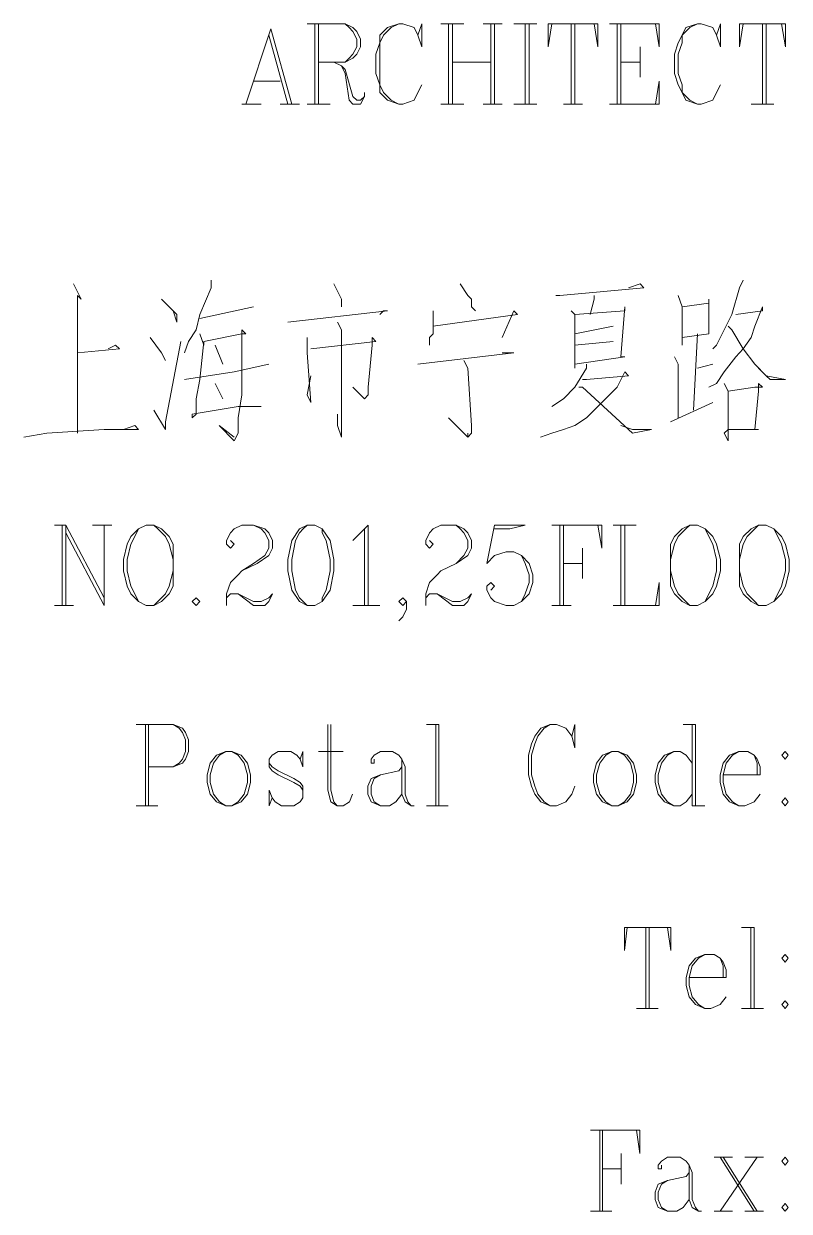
# Model space of a CAD drawing. Extents: x 1332633 to 1595679, y 264824 to 640777.
# Drawn here: x 1398141 to 1399085, y 620035 to 621498 of the extents above; entities that cross this region are included whole.
import ezdxf
from ezdxf.enums import TextEntityAlignment as Align

# ---------------------------------------------------------------- set-up
doc = ezdxf.new("R2010")
doc.units = 0
doc.header["$LTSCALE"] = 1000
doc.header["$MEASUREMENT"] = 0
doc.layers.get('0').update_dxf_attribs({"linetype": 'CONTINUOUS'})
doc.layers.add('_公共_图框', color=4, linetype='CONTINUOUS', lineweight=5)
doc.styles.add('图框文字', font='SIMKAI.TTF')

# ---------------------------------------------------------------- blocks, each defined once
blk = doc.blocks.new('vvxv')
at = {"color": 4, "lineweight": 0}
for points in [[(-3342.9, 10421.5), (-3295.8, 10421.5), (-3286.3, 10416.8), (-3281.6, 10412.1), (-3276.9, 10402.6), (-3276.9, 10393.2), (-3281.6, 10383.8), (-3286.3, 10379), (-3295.8, 10374.3), (-3328.8, 10374.3)], [(-3333.5, 10322.4), (-3333.5, 10421.5)], [(-3328.8, 10421.5), (-3328.8, 10322.4)], [(-3295.8, 10421.5), (-3291.1, 10416.8), (-3286.3, 10412.1), (-3281.6, 10402.6), (-3281.6, 10393.2), (-3286.3, 10383.8), (-3291.1, 10379), (-3295.8, 10374.3)], [(-3206.2, 10407.3), (-3201.4, 10393.2), (-3201.4, 10421.5), (-3206.2, 10407.3), (-3210.9, 10416.8), (-3225, 10421.5), (-3229.7, 10421.5), (-3243.9, 10416.8), (-3253.3, 10407.3), (-3253.3, 10397.9), (-3258, 10383.8), (-3258, 10360.2), (-3253.3, 10346), (-3253.3, 10336.6), (-3243.9, 10327.2), (-3229.7, 10322.4), (-3225, 10322.4), (-3210.9, 10327.2), (-3206.2, 10336.6), (-3201.4, 10346)], [(-3229.7, 10421.5), (-3239.2, 10416.8), (-3248.6, 10407.3), (-3253.3, 10397.9), (-3253.3, 10383.8), (-3253.3, 10360.2), (-3253.3, 10346), (-3248.6, 10336.6), (-3239.2, 10327.2), (-3229.7, 10322.4)], [(-3177.9, 10421.5), (-3149.6, 10421.5)], [(-3168.4, 10322.4), (-3168.4, 10421.5)], [(-3163.7, 10421.5), (-3163.7, 10322.4)], [(-3126, 10421.5), (-3102.4, 10421.5)], [(-3116.5, 10322.4), (-3116.5, 10421.5)], [(-3111.8, 10421.5), (-3111.8, 10322.4)], [(-3088.2, 10421.5), (-3059.9, 10421.5)], [(-3074.1, 10322.4), (-3074.1, 10421.5)], [(-3069.4, 10421.5), (-3069.4, 10322.4)], [(-3041.1, 10421.5), (-3045.8, 10393.2), (-3045.8, 10421.5), (-2984.5, 10421.5), (-2984.5, 10393.2), (-2989.2, 10421.5)], [(-3017.5, 10322.4), (-3017.5, 10421.5)], [(-3012.8, 10421.5), (-3012.8, 10322.4)], [(-2970.3, 10421.5), (-2909, 10421.5), (-2909, 10393.2), (-2913.7, 10421.5)], [(-2960.9, 10322.4), (-2960.9, 10421.5)], [(-2956.2, 10421.5), (-2956.2, 10322.4)], [(-2838.3, 10407.3), (-2833.6, 10393.2), (-2833.6, 10421.5), (-2838.3, 10407.3), (-2843, 10416.8), (-2857.1, 10421.5), (-2861.9, 10421.5), (-2876, 10416.8), (-2880.7, 10407.3), (-2885.4, 10397.9), (-2890.2, 10383.8), (-2890.2, 10360.2), (-2885.4, 10346), (-2880.7, 10336.6), (-2876, 10327.2), (-2861.9, 10322.4), (-2857.1, 10322.4), (-2843, 10327.2), (-2838.3, 10336.6), (-2833.6, 10346)], [(-2861.9, 10421.5), (-2871.3, 10416.8), (-2880.7, 10407.3), (-2880.7, 10397.9), (-2885.4, 10383.8), (-2885.4, 10360.2), (-2880.7, 10346), (-2880.7, 10336.6), (-2871.3, 10327.2), (-2861.9, 10322.4)], [(-2805.3, 10421.5), (-2810, 10393.2), (-2810, 10421.5), (-2753.4, 10421.5), (-2753.4, 10393.2), (-2758.1, 10421.5)], [(-2781.7, 10322.4), (-2781.7, 10421.5)], [(-2777, 10421.5), (-2777, 10322.4)], [(-3418.4, 10322.4), (-3387.5, 10415.3), (-3361.7, 10322.4)], [(-3390.1, 10407.3), (-3366.5, 10322.4)], [(-2932.6, 10393.2), (-2932.6, 10355.5)], [(-3309.9, 10374.3), (-3300.5, 10369.6), (-3295.8, 10364.9), (-3286.3, 10331.9), (-3281.6, 10327.2), (-3276.9, 10327.2), (-3272.2, 10331.9)], [(-3300.5, 10369.6), (-3295.8, 10360.2), (-3291.1, 10327.2), (-3286.3, 10322.4), (-3276.9, 10322.4), (-3272.2, 10331.9), (-3272.2, 10336.6)], [(-3163.7, 10374.3), (-3116.5, 10374.3)], [(-2956.2, 10374.3), (-2932.6, 10374.3)], [(-3409, 10350.7), (-3376, 10350.7)], [(-2970.3, 10322.4), (-2909, 10322.4), (-2909, 10350.7), (-2913.7, 10322.4)], [(-3423.1, 10322.4), (-3399.5, 10322.4)], [(-3376, 10322.4), (-3352.4, 10322.4)], [(-3342.9, 10322.4), (-3314.6, 10322.4)], [(-3177.9, 10322.4), (-3149.6, 10322.4)], [(-3126, 10322.4), (-3102.4, 10322.4)], [(-3088.2, 10322.4), (-3059.9, 10322.4)], [(-3026.9, 10322.4), (-3003.4, 10322.4)], [(-2795.8, 10322.4), (-2767.5, 10322.4)], [(-3630.7, 10100.8), (-3621.2, 10081.9), (-3625.9, 10086.6), (-3625.9, 10053.6), (-3625.9, 9964), (-3625.9, 9916.8)], [(-3460.9, 10105.5), (-3460.9, 10096), (-3475, 10063), (-3479.7, 10044.2), (-3489.2, 10030), (-3493.9, 10015.9)], [(-3309.9, 10100.8), (-3300.5, 10081.9), (-3300.5, 10072.5)], [(-3154.3, 10100.8), (-3144.8, 10086.6), (-3140.1, 10081.9), (-3140.1, 10072.5), (-3135.4, 10067.7)], [(-3036.4, 10086.6), (-3031.6, 10086.6), (-2927.9, 10096), (-2932.6, 10100.8), (-2946.8, 10096)], [(-2805.3, 10105.5), (-2810, 10096), (-2819.4, 10063), (-2828.8, 10044.2), (-2838.3, 10025.3), (-2843, 10020.6)], [(-2989.2, 10086.6), (-2989.2, 10081.9), (-2993.9, 10063)], [(-2885.4, 10086.6), (-2880.7, 10072.5), (-2880.7, 10058.3), (-2880.7, 10039.4), (-2880.7, 10025.3), (-2880.7, 10034.7), (-2847.7, 10039.4), (-2847.7, 10081.9), (-2847.7, 10077.2), (-2880.7, 10072.5)], [(-3522.2, 10081.9), (-3503.3, 10063), (-3503.3, 10053.6), (-3508, 10067.7)], [(-3475, 10058.3), (-3409, 10072.5)], [(-3017.5, 10067.7), (-3012.8, 10063), (-3012.8, 10034.7), (-3012.8, 10020.6), (-3012.8, 9997), (-3012.8, 10001.7), (-2951.5, 10011.1), (-2956.2, 10011.1), (-2951.5, 10072.5), (-2951.5, 10067.7), (-3012.8, 10063)], [(-2814.7, 10063), (-2781.7, 10067.7), (-2781.7, 10072.5), (-2791.1, 10048.9), (-2795.8, 10034.7), (-2805.3, 10020.6), (-2814.7, 10011.1), (-2828.8, 9992.3), (-2838.3, 9978.1), (-2847.7, 9973.4)], [(-3366.5, 10053.6), (-3243.9, 10067.7), (-3248.6, 10067.7), (-3253.3, 10063)], [(-3187.3, 10067.7), (-3187.3, 10058.3), (-3187.3, 10048.9), (-3187.3, 10039.4), (-3192, 10034.7), (-3192, 10025.3)], [(-3187.3, 10048.9), (-3083.5, 10063), (-3088.2, 10067.7), (-3102.4, 10034.7)], [(-3470.3, 10030), (-3423.1, 10039.4), (-3418.4, 10039.4), (-3423.1, 10044.2), (-3423.1, 10034.7), (-3423.1, 9987.6), (-3423.1, 9964), (-3427.8, 9935.7), (-3427.8, 9916.8), (-3432.6, 9907.4), (-3451.4, 9926.2), (-3432.6, 9912.1)], [(-3305.2, 10053.6), (-3300.5, 10044.2), (-3300.5, 9912.1), (-3305.2, 9926.2), (-3305.2, 9940.4)], [(-3012.8, 10039.4), (-2965.6, 10048.9)], [(-2824.1, 10048.9), (-2819.4, 10044.2), (-2805.3, 10020.6), (-2791.1, 10001.7), (-2777, 9987.6), (-2772.2, 9982.8), (-2753.4, 9982.8), (-2777, 9987.6), (-2786.4, 9997)], [(-3536.3, 10034.7), (-3522.2, 10015.9), (-3517.5, 10006.4)], [(-3531.6, 9945.1), (-3517.5, 9921.5), (-3517.5, 9931), (-3498.6, 10030)], [(-3475, 10039.4), (-3470.3, 10025.3), (-3470.3, 10030), (-3475, 9982.8), (-3479.7, 9959.3), (-3479.7, 9940.4), (-3484.4, 9935.7), (-3484.4, 9940.4), (-3427.8, 9949.8), (-3399.5, 9949.8)], [(-3342.9, 10034.7), (-3342.9, 10015.9), (-3338.2, 9954.5), (-3342.9, 9964), (-3338.2, 9987.6)], [(-3338.2, 10020.6), (-3258, 10030), (-3262.8, 10034.7), (-3262.8, 10025.3), (-3267.5, 9973.4), (-3267.5, 9964), (-3272.2, 9959.3), (-3286.3, 9973.4), (-3272.2, 9959.3)], [(-2965.6, 10030), (-3012.8, 10025.3)], [(-2861.9, 10039.4), (-2866.6, 9945.1)], [(-3625.9, 10015.9), (-3574.1, 10020.6), (-3578.8, 10025.3), (-3588.2, 10020.6)], [(-3456.1, 10025.3), (-3446.7, 10001.7)], [(-3206.2, 10001.7), (-3088.2, 10015.9), (-3093, 10015.9), (-3102.4, 10015.9)], [(-2890.2, 10011.1), (-2885.4, 10001.7), (-2885.4, 9935.7)], [(-3493.9, 9982.8), (-3432.6, 9992.3), (-3390.1, 10001.7)], [(-3149.6, 10006.4), (-3144.8, 9997), (-3140.1, 9926.2), (-3140.1, 9916.8), (-3144.8, 9912.1), (-3168.4, 9935.7), (-3144.8, 9912.1), (-3144.8, 9916.8)], [(-2998.6, 10001.7), (-2998.6, 9997), (-3012.8, 9973.4), (-3026.9, 9959.3), (-3041.1, 9949.8)], [(-2861.9, 9997), (-2843, 10001.7)], [(-3003.4, 9982.8), (-2998.6, 9982.8), (-2946.8, 9987.6), (-2951.5, 9992.3), (-2960.9, 9973.4), (-2975.1, 9959.3), (-2984.5, 9949.8), (-2998.6, 9935.7), (-3012.8, 9926.2), (-3026.9, 9921.5), (-3041.1, 9916.8), (-3055.2, 9912.1)], [(-3456.1, 9978.1), (-3446.7, 9959.3)], [(-3008.1, 9973.4), (-3003.4, 9973.4), (-2942, 9916.8), (-2918.5, 9921.5), (-2942, 9921.5), (-2956.2, 9926.2)], [(-2828.8, 9978.1), (-2824.1, 9968.7), (-2824.1, 9907.4), (-2828.8, 9916.8), (-2824.1, 9921.5), (-2786.4, 9921.5), (-2791.1, 9921.5), (-2786.4, 9968.7), (-2786.4, 9978.1), (-2781.7, 9973.4), (-2791.1, 9973.4), (-2824.1, 9968.7)], [(-2894.9, 9931), (-2843, 9954.5)], [(-3692, 9912.1), (-3663.7, 9916.8), (-3592.9, 9921.5), (-3550.5, 9921.5), (-3555.2, 9926.2), (-3569.3, 9921.5)], [(-3654.2, 9803.6), (-3640.1, 9803.6)], [(-3644.8, 9704.6), (-3644.8, 9803.6)], [(-3640.1, 9794.2), (-3592.9, 9704.6), (-3592.9, 9803.6)], [(-3640.1, 9704.6), (-3640.1, 9803.6), (-3592.9, 9714)], [(-3607.1, 9803.6), (-3583.5, 9803.6)], [(-3541, 9803.6), (-3550.5, 9798.9), (-3559.9, 9789.5), (-3564.6, 9780), (-3569.3, 9761.2), (-3569.3, 9747), (-3564.6, 9728.1), (-3559.9, 9718.7), (-3550.5, 9709.3), (-3541, 9704.6), (-3531.6, 9704.6), (-3522.2, 9709.3), (-3512.7, 9718.7), (-3508, 9728.1), (-3508, 9747), (-3508, 9761.2), (-3508, 9780), (-3512.7, 9789.5), (-3522.2, 9798.9), (-3531.6, 9803.6), (-3541, 9803.6), (-3550.5, 9798.9), (-3555.2, 9789.5), (-3559.9, 9780), (-3564.6, 9761.2), (-3564.6, 9747), (-3559.9, 9728.1), (-3555.2, 9718.7), (-3550.5, 9709.3), (-3541, 9704.6)], [(-3531.6, 9704.6), (-3526.9, 9709.3), (-3517.5, 9718.7), (-3512.7, 9728.1), (-3508, 9747), (-3508, 9761.2), (-3512.7, 9780), (-3517.5, 9789.5), (-3526.9, 9798.9), (-3531.6, 9803.6)], [(-3437.3, 9784.7), (-3432.6, 9780), (-3437.3, 9775.3), (-3442, 9780), (-3442, 9784.7), (-3437.3, 9794.2), (-3432.6, 9798.9), (-3423.1, 9803.6), (-3409, 9803.6), (-3394.8, 9798.9), (-3390.1, 9794.2), (-3385.4, 9784.7), (-3385.4, 9775.3), (-3390.1, 9765.9), (-3404.3, 9756.4), (-3423.1, 9747), (-3427.8, 9742.3), (-3437.3, 9732.9), (-3442, 9718.7), (-3442, 9704.6)], [(-3409, 9803.6), (-3399.5, 9798.9), (-3394.8, 9794.2), (-3390.1, 9784.7), (-3390.1, 9775.3), (-3394.8, 9765.9), (-3409, 9756.4), (-3423.1, 9747)], [(-3342.9, 9803.6), (-3352.4, 9798.9), (-3361.8, 9784.7), (-3366.5, 9761.2), (-3366.5, 9747), (-3361.8, 9723.4), (-3352.4, 9709.3), (-3342.9, 9704.6), (-3333.5, 9704.6), (-3324.1, 9709.3), (-3314.6, 9723.4), (-3309.9, 9747), (-3309.9, 9761.2), (-3314.6, 9784.7), (-3324.1, 9798.9), (-3333.5, 9803.6), (-3342.9, 9803.6), (-3347.7, 9798.9), (-3352.4, 9794.2), (-3357.1, 9784.7), (-3361.8, 9761.2), (-3361.8, 9747), (-3357.1, 9723.4), (-3352.4, 9714), (-3347.7, 9709.3), (-3342.9, 9704.6)], [(-3333.5, 9704.6), (-3324.1, 9709.3), (-3324.1, 9714), (-3319.4, 9723.4), (-3314.6, 9747), (-3314.6, 9761.2), (-3319.4, 9784.7), (-3324.1, 9794.2), (-3324.1, 9798.9)], [(-3286.3, 9784.7), (-3281.6, 9789.5), (-3267.5, 9803.6), (-3267.5, 9704.6)], [(-3272.2, 9798.9), (-3272.2, 9704.6)], [(-3192, 9784.7), (-3187.3, 9780), (-3192, 9775.3), (-3196.7, 9780), (-3196.7, 9784.7), (-3192, 9794.2), (-3187.3, 9798.9), (-3177.9, 9803.6), (-3159, 9803.6), (-3149.6, 9798.9), (-3144.8, 9794.2), (-3140.1, 9784.7), (-3140.1, 9775.3), (-3144.8, 9765.9), (-3159, 9756.4), (-3177.9, 9747), (-3182.6, 9742.3), (-3192, 9732.9), (-3196.7, 9718.7), (-3196.7, 9704.6)], [(-3159, 9803.6), (-3154.3, 9798.9), (-3149.6, 9794.2), (-3144.8, 9784.7), (-3144.8, 9775.3), (-3149.6, 9765.9), (-3159, 9756.4), (-3177.9, 9747)], [(-3111.8, 9803.6), (-3121.3, 9756.4), (-3111.8, 9765.9), (-3097.7, 9770.6), (-3088.2, 9770.6), (-3078.8, 9765.9), (-3069.4, 9756.4), (-3064.7, 9742.3), (-3064.7, 9732.9), (-3069.4, 9718.7), (-3078.8, 9709.3), (-3088.2, 9704.6), (-3097.7, 9704.6), (-3111.8, 9709.3), (-3116.5, 9714), (-3121.3, 9723.4), (-3121.3, 9728.1), (-3116.5, 9732.9), (-3111.8, 9728.1), (-3116.5, 9723.4)], [(-3111.8, 9798.9), (-3093, 9798.9), (-3074.1, 9803.6)], [(-3111.8, 9803.6), (-3074.1, 9803.6)], [(-3041.1, 9803.6), (-2979.8, 9803.6), (-2979.8, 9775.3), (-2984.5, 9803.6)], [(-3031.6, 9704.6), (-3031.6, 9803.6)], [(-3026.9, 9803.6), (-3026.9, 9704.6)], [(-2965.6, 9803.6), (-2937.3, 9803.6)], [(-2956.2, 9704.6), (-2956.2, 9803.6)], [(-2951.5, 9803.6), (-2951.5, 9704.6)], [(-2871.3, 9803.6), (-2880.7, 9798.9), (-2890.2, 9789.5), (-2894.9, 9780), (-2894.9, 9761.2), (-2894.9, 9747), (-2894.9, 9728.1), (-2890.2, 9718.7), (-2880.7, 9709.3), (-2871.3, 9704.6), (-2861.9, 9704.6), (-2852.4, 9709.3), (-2843, 9718.7), (-2838.3, 9728.1), (-2833.6, 9747), (-2833.6, 9761.2), (-2838.3, 9780), (-2843, 9789.5), (-2852.4, 9798.9), (-2861.9, 9803.6), (-2871.3, 9803.6), (-2876, 9798.9), (-2885.4, 9789.5), (-2890.2, 9780), (-2894.9, 9761.2), (-2894.9, 9747), (-2890.2, 9728.1), (-2885.4, 9718.7), (-2876, 9709.3), (-2871.3, 9704.6)], [(-2861.9, 9704.6), (-2852.4, 9709.3), (-2847.7, 9718.7), (-2843, 9728.1), (-2838.3, 9747), (-2838.3, 9761.2), (-2843, 9780), (-2847.7, 9789.5), (-2852.4, 9798.9), (-2861.9, 9803.6)], [(-2786.4, 9803.6), (-2795.8, 9798.9), (-2805.3, 9789.5), (-2810, 9780), (-2810, 9761.2), (-2810, 9747), (-2810, 9728.1), (-2805.3, 9718.7), (-2795.8, 9709.3), (-2786.4, 9704.6), (-2777, 9704.6), (-2767.5, 9709.3), (-2758.1, 9718.7), (-2753.4, 9728.1), (-2748.7, 9747), (-2748.7, 9761.2), (-2753.4, 9780), (-2758.1, 9789.5), (-2767.5, 9798.9), (-2777, 9803.6), (-2786.4, 9803.6), (-2791.1, 9798.9), (-2800.5, 9789.5), (-2805.3, 9780), (-2810, 9761.2), (-2810, 9747), (-2805.3, 9728.1), (-2800.5, 9718.7), (-2791.1, 9709.3), (-2786.4, 9704.6)], [(-2777, 9704.6), (-2767.5, 9709.3), (-2762.8, 9718.7), (-2758.1, 9728.1), (-2753.4, 9747), (-2753.4, 9761.2), (-2758.1, 9780), (-2762.8, 9789.5), (-2767.5, 9798.9), (-2777, 9803.6)], [(-3088.2, 9770.6), (-3078.8, 9765.9), (-3074.1, 9756.4), (-3069.4, 9742.3), (-3069.4, 9732.9), (-3074.1, 9718.7), (-3078.8, 9709.3), (-3088.2, 9704.6)], [(-3003.4, 9775.3), (-3003.4, 9737.6)], [(-3026.9, 9756.4), (-3003.4, 9756.4)], [(-2965.6, 9704.6), (-2909, 9704.6), (-2909, 9732.9), (-2913.7, 9704.6)], [(-3442, 9714), (-3437.3, 9718.7), (-3427.8, 9718.7), (-3409, 9709.3), (-3399.5, 9709.3), (-3390.1, 9714), (-3385.4, 9718.7)], [(-3427.8, 9718.7), (-3409, 9704.6), (-3394.8, 9704.6), (-3390.1, 9709.3), (-3385.4, 9718.7)], [(-3196.7, 9714), (-3192, 9718.7), (-3182.6, 9718.7), (-3163.7, 9709.3), (-3154.3, 9709.3), (-3144.8, 9714), (-3140.1, 9718.7)], [(-3182.6, 9718.7), (-3163.7, 9704.6), (-3149.6, 9704.6), (-3144.8, 9709.3), (-3140.1, 9718.7)], [(-3654.2, 9704.6), (-3630.7, 9704.6)], [(-3475, 9709.3), (-3479.7, 9704.6), (-3484.4, 9709.3), (-3479.7, 9714), (-3475, 9709.3), (-3475, 9709.3)], [(-3286.3, 9704.6), (-3253.3, 9704.6)], [(-3220.3, 9709.3), (-3225, 9704.6), (-3229.7, 9709.3), (-3225, 9714), (-3220.3, 9709.3), (-3220.3, 9699.8), (-3225, 9690.4), (-3229.7, 9685.7)], [(-3041.1, 9704.6), (-3017.5, 9704.6)]]:
    blk.add_lwpolyline(points, dxfattribs=at)
at = {"layer": '_公共_图框'}
for p, q in [((-3553.6, 9557.8), (-3507.8, 9557.8)), ((-3542.1, 9557.8), (-3542.1, 9457.7)), ((-3538.2, 9557.8), (-3538.2, 9457.7)), ((-3507.8, 9557.8), (-3496.4, 9553.1)), ((-3507.8, 9557.8), (-3500.3, 9553.1)), ((-3317.3, 9557.8), (-3317.3, 9476.9)), ((-3313.7, 9557.8), (-3313.7, 9476.9)), ((-3180.4, 9557.8), (-3195.7, 9557.8)), ((-3184.2, 9557.8), (-3184.2, 9457.7)), ((-3180.4, 9457.7), (-3180.4, 9557.8)), ((-3043.4, 9557.8), (-3054.8, 9553.1)), ((-3043.4, 9557.8), (-3050.9, 9553.1)), ((-3035.6, 9557.8), (-3043.4, 9557.8)), ((-3024.2, 9553.1), (-3035.6, 9557.8)), ((-3013, 9557.8), (-3016.6, 9543.5)), ((-3013, 9529.2), (-3013, 9557.8)), ((-2879.6, 9557.8), (-2864.3, 9557.8)), ((-2868.2, 9557.8), (-2868.2, 9457.7)), ((-2864.3, 9557.8), (-2864.3, 9457.7)), ((-3500.3, 9553.1), (-3496.4, 9548.1)), ((-3496.4, 9553.1), (-3492.5, 9548.1)), ((-3496.4, 9548.1), (-3492.5, 9538.8)), ((-3492.5, 9548.1), (-3488.9, 9538.8)), ((-3062.4, 9543.5), (-3066.3, 9533.8)), ((-3054.8, 9553.1), (-3062.4, 9543.5)), ((-3058.5, 9543.5), (-3062.4, 9533.8)), ((-3050.9, 9553.1), (-3058.5, 9543.5)), ((-3016.6, 9543.5), (-3024.2, 9553.1)), ((-3016.6, 9543.5), (-3013, 9529.2)), ((-3492.5, 9538.8), (-3492.5, 9524.5)), ((-3488.9, 9538.8), (-3488.9, 9524.5)), ((-3066.3, 9533.8), (-3069.9, 9519.8)), ((-3062.4, 9533.8), (-3066.3, 9519.8)), ((-3496.4, 9514.9), (-3500.3, 9510.2)), ((-3492.5, 9524.5), (-3496.4, 9514.9)), ((-3492.5, 9514.9), (-3496.4, 9510.2)), ((-3488.9, 9524.5), (-3492.5, 9514.9)), ((-3454.5, 9519.8), (-3462.1, 9510.2)), ((-3450.6, 9519.8), (-3458.2, 9510.2)), ((-3443.1, 9524.5), (-3454.5, 9519.8)), ((-3443.1, 9524.5), (-3450.6, 9519.8)), ((-3435.6, 9524.5), (-3443.1, 9524.5)), ((-3424.1, 9519.8), (-3435.6, 9524.5)), ((-3427.8, 9519.8), (-3435.6, 9524.5)), ((-3420.2, 9510.2), (-3427.8, 9519.8)), ((-3416.3, 9510.2), (-3424.1, 9519.8)), ((-3385.9, 9519.8), (-3389.8, 9514.9)), ((-3389.8, 9514.9), (-3389.8, 9505.5)), ((-3378.4, 9524.5), (-3385.9, 9519.8)), ((-3363.1, 9524.5), (-3378.4, 9524.5)), ((-3355.5, 9519.8), (-3363.1, 9524.5)), ((-3351.6, 9514.9), (-3355.5, 9519.8)), ((-3351.6, 9514.9), (-3348, 9524.5)), ((-3348, 9505.5), (-3351.6, 9514.9)), ((-3348, 9524.5), (-3348, 9505.5)), ((-3328.8, 9524.5), (-3298.3, 9524.5)), ((-3264, 9514.9), (-3260.4, 9519.8)), ((-3264, 9510.2), (-3264, 9514.9)), ((-3260.4, 9519.8), (-3252.6, 9524.5)), ((-3260.4, 9514.9), (-3260.4, 9510.2)), ((-3252.6, 9524.5), (-3237.5, 9524.5)), ((-3237.5, 9524.5), (-3230, 9519.8)), ((-3230, 9519.8), (-3226.1, 9514.9)), ((-3226.1, 9514.9), (-3222.2, 9505.5)), ((-3226.1, 9514.9), (-3226.1, 9472)), ((-3069.9, 9519.8), (-3069.9, 9495.9)), ((-3066.3, 9519.8), (-3066.3, 9495.9)), ((-2978.7, 9519.8), (-2986.2, 9510.2)), ((-2974.8, 9519.8), (-2982.3, 9510.2)), ((-2967.2, 9524.5), (-2978.7, 9519.8)), ((-2967.2, 9524.5), (-2974.8, 9519.8)), ((-2959.4, 9524.5), (-2967.2, 9524.5)), ((-2948.3, 9519.8), (-2959.4, 9524.5)), ((-2951.9, 9519.8), (-2959.4, 9524.5)), ((-2944.4, 9510.2), (-2951.9, 9519.8)), ((-2940.5, 9510.2), (-2948.3, 9519.8)), ((-2902.5, 9519.8), (-2910.1, 9510.2)), ((-2898.6, 9519.8), (-2906.2, 9510.2)), ((-2891.1, 9524.5), (-2902.5, 9519.8)), ((-2891.1, 9524.5), (-2898.6, 9519.8)), ((-2883.3, 9524.5), (-2891.1, 9524.5)), ((-2875.7, 9519.8), (-2883.3, 9524.5)), ((-2868.2, 9510.2), (-2875.7, 9519.8)), ((-2822.5, 9519.8), (-2830, 9510.2)), ((-2818.6, 9519.8), (-2826.4, 9510.2)), ((-2811, 9524.5), (-2822.5, 9519.8)), ((-2811, 9524.5), (-2818.6, 9519.8)), ((-2799.6, 9524.5), (-2811, 9524.5)), ((-2792.1, 9519.8), (-2799.6, 9524.5)), ((-2788.2, 9514.9), (-2792.1, 9519.8)), ((-2788.2, 9510.2), (-2792.1, 9519.8)), ((-2784.5, 9505.5), (-2788.2, 9514.9)), ((-2753.9, 9524.5), (-2757.8, 9519.8)), ((-2757.8, 9519.8), (-2753.9, 9514.9)), ((-2753.9, 9524.5), (-2753.9, 9524.5)), ((-2750.2, 9519.8), (-2753.9, 9524.5)), ((-2753.9, 9514.9), (-2750.2, 9519.8)), ((-3507.8, 9505.5), (-3538.2, 9505.5)), ((-3496.4, 9510.2), (-3507.8, 9505.5)), ((-3500.3, 9510.2), (-3507.8, 9505.5)), ((-3462.1, 9510.2), (-3466, 9495.9)), ((-3458.2, 9510.2), (-3462.1, 9495.9)), ((-3416.3, 9495.9), (-3420.2, 9510.2)), ((-3412.7, 9495.9), (-3416.3, 9510.2)), ((-3389.8, 9510.2), (-3385.9, 9505.5)), ((-3389.8, 9505.5), (-3385.9, 9500.6)), ((-3385.9, 9505.5), (-3378.4, 9500.6)), ((-3385.9, 9500.6), (-3378.4, 9495.9)), ((-3378.4, 9500.6), (-3359.4, 9491.2)), ((-3260.4, 9510.2), (-3264, 9510.2)), ((-3230, 9500.6), (-3252.6, 9495.9)), ((-3226.1, 9505.5), (-3230, 9500.6)), ((-3222.2, 9505.5), (-3222.2, 9472)), ((-2986.2, 9510.2), (-2990.1, 9495.9)), ((-2982.3, 9510.2), (-2986.2, 9495.9)), ((-2940.5, 9495.9), (-2944.4, 9510.2)), ((-2936.8, 9495.9), (-2940.5, 9510.2)), ((-2910.1, 9510.2), (-2914, 9495.9)), ((-2906.2, 9510.2), (-2910.1, 9495.9)), ((-2830, 9510.2), (-2833.9, 9495.9)), ((-2826.4, 9510.2), (-2830, 9495.9)), ((-2788.2, 9495.9), (-2788.2, 9510.2)), ((-2784.5, 9495.9), (-2784.5, 9505.5)), ((-3466, 9495.9), (-3466, 9486.3)), ((-3466, 9486.3), (-3462.1, 9472)), ((-3462.1, 9495.9), (-3462.1, 9486.3)), ((-3462.1, 9486.3), (-3458.2, 9472)), ((-3420.2, 9472), (-3416.3, 9486.3)), ((-3416.3, 9486.3), (-3416.3, 9495.9)), ((-3416.3, 9472), (-3412.7, 9486.3)), ((-3412.7, 9486.3), (-3412.7, 9495.9)), ((-3378.4, 9495.9), (-3359.4, 9486.3)), ((-3359.4, 9491.2), (-3351.6, 9486.3)), ((-3359.4, 9486.3), (-3351.6, 9481.6)), ((-3351.6, 9486.3), (-3348, 9481.6)), ((-3264, 9491.2), (-3267.9, 9481.6)), ((-3252.6, 9495.9), (-3264, 9491.2)), ((-3260.4, 9491.2), (-3264, 9481.6)), ((-3252.6, 9495.9), (-3260.4, 9491.2)), ((-3069.9, 9495.9), (-3066.3, 9481.6)), ((-3066.3, 9495.9), (-3062.4, 9481.6)), ((-2990.1, 9495.9), (-2990.1, 9486.3)), ((-2990.1, 9486.3), (-2986.2, 9472)), ((-2986.2, 9495.9), (-2986.2, 9486.3)), ((-2986.2, 9486.3), (-2982.3, 9472)), ((-2944.4, 9472), (-2940.5, 9486.3)), ((-2940.5, 9486.3), (-2940.5, 9495.9)), ((-2940.5, 9472), (-2936.8, 9486.3)), ((-2936.8, 9486.3), (-2936.8, 9495.9)), ((-2914, 9495.9), (-2914, 9486.3)), ((-2914, 9486.3), (-2910.1, 9472)), ((-2910.1, 9495.9), (-2910.1, 9486.3)), ((-2910.1, 9486.3), (-2906.2, 9472)), ((-2833.9, 9495.9), (-2833.9, 9486.3)), ((-2833.9, 9486.3), (-2830, 9472)), ((-2830, 9495.9), (-2784.5, 9495.9)), ((-2830, 9495.9), (-2830, 9486.3)), ((-2830, 9486.3), (-2826.4, 9472)), ((-3462.1, 9472), (-3454.5, 9462.6)), ((-3458.2, 9472), (-3450.6, 9462.6)), ((-3427.8, 9462.6), (-3420.2, 9472)), ((-3424.1, 9462.6), (-3416.3, 9472)), ((-3389.8, 9476.9), (-3389.8, 9457.7)), ((-3385.9, 9467.3), (-3389.8, 9476.9)), ((-3351.6, 9481.6), (-3348, 9476.9)), ((-3348, 9481.6), (-3348, 9467.3)), ((-3317.3, 9476.9), (-3313.7, 9462.6)), ((-3313.7, 9476.9), (-3309.8, 9462.6)), ((-3290.8, 9462.6), (-3286.9, 9472)), ((-3267.9, 9481.6), (-3267.9, 9472)), ((-3267.9, 9472), (-3264, 9462.6)), ((-3264, 9481.6), (-3264, 9472)), ((-3264, 9472), (-3260.4, 9462.6)), ((-3233.6, 9462.6), (-3226.1, 9472)), ((-3226.1, 9472), (-3222.2, 9462.6)), ((-3222.2, 9472), (-3218.6, 9462.6)), ((-3066.3, 9481.6), (-3062.4, 9472)), ((-3062.4, 9481.6), (-3058.5, 9472)), ((-3062.4, 9472), (-3054.8, 9462.6)), ((-3058.5, 9472), (-3050.9, 9462.6)), ((-3024.2, 9462.6), (-3016.6, 9472)), ((-3016.6, 9472), (-3013, 9481.6)), ((-2986.2, 9472), (-2978.7, 9462.6)), ((-2982.3, 9472), (-2974.8, 9462.6)), ((-2951.9, 9462.6), (-2944.4, 9472)), ((-2948.3, 9462.6), (-2940.5, 9472)), ((-2910.1, 9472), (-2902.5, 9462.6)), ((-2906.2, 9472), (-2898.6, 9462.6)), ((-2875.7, 9462.6), (-2868.2, 9472)), ((-2830, 9472), (-2822.5, 9462.6)), ((-2826.4, 9472), (-2818.6, 9462.6)), ((-2792.1, 9462.6), (-2784.5, 9472)), ((-3553.6, 9457.7), (-3526.8, 9457.7)), ((-3454.5, 9462.6), (-3443.1, 9457.7)), ((-3450.6, 9462.6), (-3443.1, 9457.7)), ((-3443.1, 9457.7), (-3435.6, 9457.7)), ((-3435.6, 9457.7), (-3424.1, 9462.6)), ((-3435.6, 9457.7), (-3427.8, 9462.6)), ((-3389.8, 9457.7), (-3385.9, 9467.3)), ((-3382, 9462.6), (-3385.9, 9467.3)), ((-3374.5, 9457.7), (-3382, 9462.6)), ((-3359.4, 9457.7), (-3374.5, 9457.7)), ((-3351.6, 9462.6), (-3359.4, 9457.7)), ((-3348, 9467.3), (-3351.6, 9462.6)), ((-3313.7, 9462.6), (-3305.9, 9457.7)), ((-3309.8, 9462.6), (-3305.9, 9457.7)), ((-3305.9, 9457.7), (-3298.3, 9457.7)), ((-3298.3, 9457.7), (-3290.8, 9462.6)), ((-3264, 9462.6), (-3252.6, 9457.7)), ((-3260.4, 9462.6), (-3252.6, 9457.7)), ((-3252.6, 9457.7), (-3241.2, 9457.7)), ((-3241.2, 9457.7), (-3233.6, 9462.6)), ((-3222.2, 9462.6), (-3214.7, 9457.7)), ((-3218.6, 9462.6), (-3214.7, 9457.7)), ((-3214.7, 9457.7), (-3210.8, 9457.7)), ((-3195.7, 9457.7), (-3168.9, 9457.7)), ((-3054.8, 9462.6), (-3043.4, 9457.7)), ((-3050.9, 9462.6), (-3043.4, 9457.7)), ((-3043.4, 9457.7), (-3035.6, 9457.7)), ((-3035.6, 9457.7), (-3024.2, 9462.6)), ((-2978.7, 9462.6), (-2967.2, 9457.7)), ((-2974.8, 9462.6), (-2967.2, 9457.7)), ((-2967.2, 9457.7), (-2959.4, 9457.7)), ((-2959.4, 9457.7), (-2948.3, 9462.6)), ((-2959.4, 9457.7), (-2951.9, 9462.6)), ((-2902.5, 9462.6), (-2891.1, 9457.7)), ((-2898.6, 9462.6), (-2891.1, 9457.7)), ((-2891.1, 9457.7), (-2883.3, 9457.7)), ((-2883.3, 9457.7), (-2875.7, 9462.6)), ((-2868.2, 9457.7), (-2852.9, 9457.7)), ((-2822.5, 9462.6), (-2811, 9457.7)), ((-2818.6, 9462.6), (-2811, 9457.7)), ((-2811, 9457.7), (-2803.5, 9457.7)), ((-2803.5, 9457.7), (-2792.1, 9462.6)), ((-2753.9, 9467.3), (-2757.8, 9462.6)), ((-2757.8, 9462.6), (-2753.9, 9457.7)), ((-2753.9, 9467.3), (-2753.9, 9467.3)), ((-2750.2, 9462.6), (-2753.9, 9467.3)), ((-2753.9, 9457.7), (-2750.2, 9462.6)), ((-2951.9, 9307.7), (-2894.7, 9307.7)), ((-2951.9, 9279.1), (-2951.9, 9307.7)), ((-2948.3, 9307.7), (-2951.9, 9279.1)), ((-2925.4, 9307.7), (-2925.4, 9207.7)), ((-2921.5, 9307.7), (-2921.5, 9207.7)), ((-2894.7, 9279.1), (-2898.6, 9307.7)), ((-2894.7, 9307.7), (-2894.7, 9279.1)), ((-2792.1, 9307.7), (-2807.4, 9307.7)), ((-2796, 9307.7), (-2796, 9207.7)), ((-2792.1, 9207.7), (-2792.1, 9307.7)), ((-2864.3, 9269.8), (-2872.1, 9260.2)), ((-2860.7, 9269.8), (-2868.2, 9260.2)), ((-2852.9, 9274.5), (-2864.3, 9269.8)), ((-2852.9, 9274.5), (-2860.7, 9269.8)), ((-2841.4, 9274.5), (-2852.9, 9274.5)), ((-2833.9, 9269.8), (-2841.4, 9274.5)), ((-2830, 9264.8), (-2833.9, 9269.8)), ((-2830, 9260.2), (-2833.9, 9269.8)), ((-2826.4, 9255.5), (-2830, 9264.8)), ((-2753.9, 9274.5), (-2757.8, 9269.8)), ((-2757.8, 9269.8), (-2753.9, 9264.8)), ((-2753.9, 9274.5), (-2753.9, 9274.5)), ((-2750.2, 9269.8), (-2753.9, 9274.5)), ((-2753.9, 9264.8), (-2750.2, 9269.8)), ((-2872.1, 9260.2), (-2875.7, 9245.9)), ((-2868.2, 9260.2), (-2872.1, 9245.9)), ((-2830, 9245.9), (-2830, 9260.2)), ((-2826.4, 9245.9), (-2826.4, 9255.5)), ((-2875.7, 9245.9), (-2875.7, 9236.3)), ((-2875.7, 9236.3), (-2872.1, 9222)), ((-2872.1, 9245.9), (-2826.4, 9245.9)), ((-2872.1, 9245.9), (-2872.1, 9236.3)), ((-2872.1, 9236.3), (-2868.2, 9222)), ((-2872.1, 9222), (-2864.3, 9212.6)), ((-2868.2, 9222), (-2860.7, 9212.6)), ((-2833.9, 9212.6), (-2826.4, 9222)), ((-2936.8, 9207.7), (-2910.1, 9207.7)), ((-2864.3, 9212.6), (-2852.9, 9207.7)), ((-2860.7, 9212.6), (-2852.9, 9207.7)), ((-2852.9, 9207.7), (-2845.3, 9207.7)), ((-2845.3, 9207.7), (-2833.9, 9212.6)), ((-2807.4, 9207.7), (-2780.6, 9207.7)), ((-2753.9, 9217.3), (-2757.8, 9212.6)), ((-2757.8, 9212.6), (-2753.9, 9207.7)), ((-2753.9, 9217.3), (-2753.9, 9217.3)), ((-2750.2, 9212.6), (-2753.9, 9217.3)), ((-2753.9, 9207.7), (-2750.2, 9212.6)), ((-2993.7, 9057.7), (-2932.9, 9057.7)), ((-2982.3, 9057.7), (-2982.3, 8957.9)), ((-2978.7, 9057.7), (-2978.7, 8957.9)), ((-2932.9, 9029.1), (-2936.8, 9057.7)), ((-2932.9, 9057.7), (-2932.9, 9029.1)), ((-2955.8, 9029.1), (-2955.8, 8991.2)), ((-2910.1, 9014.8), (-2906.2, 9019.8)), ((-2906.2, 9019.8), (-2898.6, 9024.4)), ((-2898.6, 9024.4), (-2883.3, 9024.4)), ((-2883.3, 9024.4), (-2875.7, 9019.8)), ((-2875.7, 9019.8), (-2872.1, 9014.8)), ((-2841.4, 9024.4), (-2818.6, 9024.4)), ((-2833.9, 9024.4), (-2792.1, 8957.9)), ((-2788.2, 9024.4), (-2833.9, 8957.9)), ((-2830, 9024.4), (-2788.2, 8957.9)), ((-2803.5, 9024.4), (-2780.6, 9024.4)), ((-2753.9, 9024.4), (-2757.8, 9019.8)), ((-2757.8, 9019.8), (-2753.9, 9014.8)), ((-2753.9, 9024.4), (-2753.9, 9024.4)), ((-2750.2, 9019.8), (-2753.9, 9024.4)), ((-2753.9, 9014.8), (-2750.2, 9019.8)), ((-2978.7, 9010.1), (-2955.8, 9010.1)), ((-2910.1, 9010.1), (-2910.1, 9014.8)), ((-2906.2, 9010.1), (-2910.1, 9010.1)), ((-2906.2, 9014.8), (-2906.2, 9010.1)), ((-2872.1, 9005.5), (-2875.7, 9000.8)), ((-2872.1, 9014.8), (-2868.2, 9005.5)), ((-2872.1, 9014.8), (-2872.1, 8972.2)), ((-2868.2, 9005.5), (-2868.2, 8972.2)), ((-2910.1, 8991.2), (-2914, 8981.6)), ((-2898.6, 8995.9), (-2910.1, 8991.2)), ((-2906.2, 8991.2), (-2910.1, 8981.6)), ((-2898.6, 8995.9), (-2906.2, 8991.2)), ((-2875.7, 9000.8), (-2898.6, 8995.9)), ((-2914, 8981.6), (-2914, 8972.2)), ((-2914, 8972.2), (-2910.1, 8962.6)), ((-2910.1, 8981.6), (-2910.1, 8972.2)), ((-2910.1, 8972.2), (-2906.2, 8962.6)), ((-2879.6, 8962.6), (-2872.1, 8972.2)), ((-2872.1, 8972.2), (-2868.2, 8962.6)), ((-2868.2, 8972.2), (-2864.3, 8962.6)), ((-2993.7, 8957.9), (-2967.2, 8957.9)), ((-2910.1, 8962.6), (-2898.6, 8957.9)), ((-2906.2, 8962.6), (-2898.6, 8957.9)), ((-2898.6, 8957.9), (-2887.2, 8957.9)), ((-2887.2, 8957.9), (-2879.6, 8962.6)), ((-2868.2, 8962.6), (-2860.7, 8957.9)), ((-2864.3, 8962.6), (-2860.7, 8957.9)), ((-2860.7, 8957.9), (-2856.8, 8957.9)), ((-2841.4, 8957.9), (-2818.6, 8957.9)), ((-2803.5, 8957.9), (-2780.6, 8957.9)), ((-2753.9, 8967.3), (-2757.8, 8962.6)), ((-2757.8, 8962.6), (-2753.9, 8957.9)), ((-2753.9, 8967.3), (-2753.9, 8967.3)), ((-2750.2, 8962.6), (-2753.9, 8967.3)), ((-2753.9, 8957.9), (-2750.2, 8962.6))]:
    blk.add_line(p, q, dxfattribs=at)
at = {"layer": '_公共_图框', "style": '图框文字'}
for tag, height, p in [('建设单位', 250, (-2500, 19150)), ('合作单位', 250, (-2527, 16841.6)), ('项目名称', 250, (-2500, 15150)), ('项目编号', 250, (-2500, 13150)), ('建筑', 175, (-1300, 2800)), ('方案深化', 175, (-1300, 2450)), ('1:100', 175, (-1300, 2100)), ('20090705', 175, (-1300, 1750)), ('图号', 175, (-1300, 1225))]:
    blk.add_attdef(tag, text='', height=height, dxfattribs=at).set_placement(p, align=Align.MIDDLE_CENTER)

msp = doc.modelspace()

# ---------------------------------------------------------------- block references
msp.add_blockref('vvxv', (1401833.4, 611076.9))

doc.saveas('drawing.dxf')
